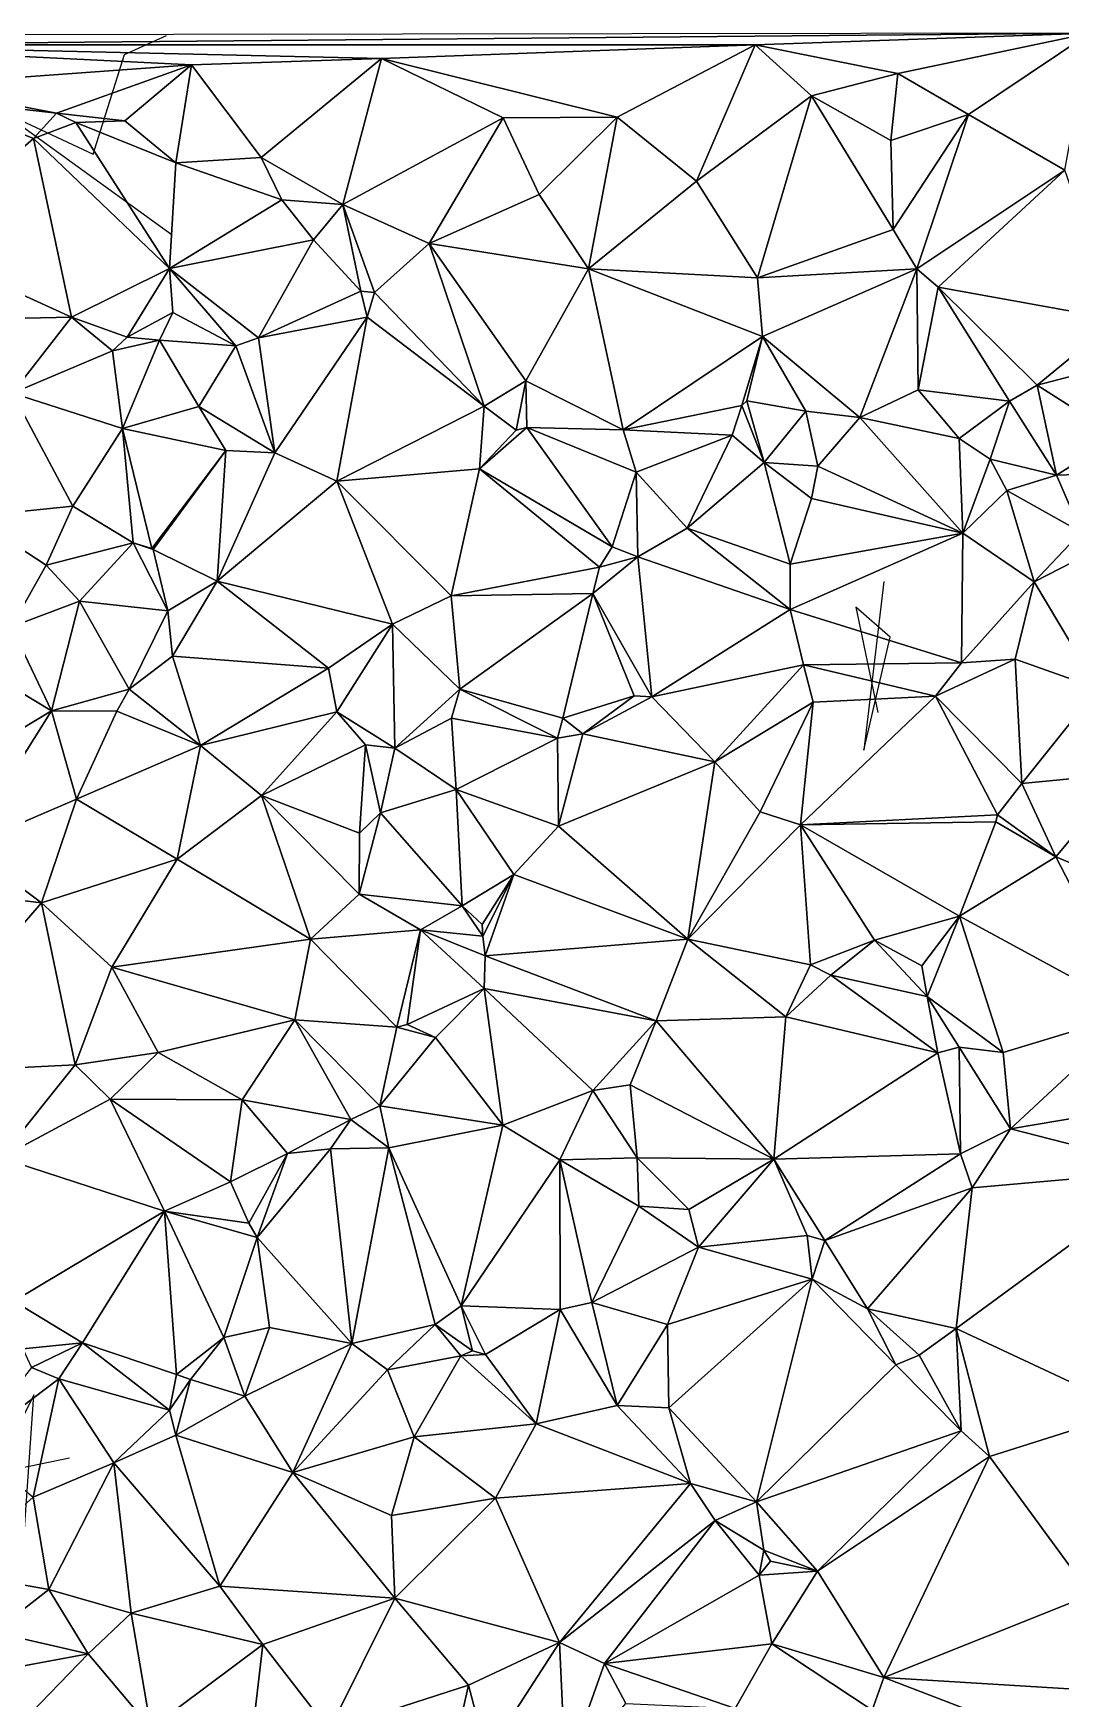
# Model space of a CAD drawing. Header units: metres. Extents: x -15.8 to 15.5, y -15 to 15.
# Drawn here: x -0.67 to 7.08, y 2.44 to 14.99 of the extents above; entities that cross this region are included whole.
import ezdxf

# ---------------------------------------------------------------- set-up
doc = ezdxf.new("R2010")
doc.units = ezdxf.units.M
doc.layers.add('CRACKS', color=1, linetype='Continuous')
doc.layers.add('STREET_MESH', color=7, linetype='Continuous')

msp = doc.modelspace()

# ---------------------------------------------------------------- linework, layer by layer
at = {"layer": 'CRACKS'}
for points in [[(0.376, 13.472, 0.1), (-0.925, 14.41, 0.1), (-0.22, 14.08, 0.1), (0.017, 14.831, 0.1), (0.333, 14.976, 0.1)], [(5.743, 10.86, 0.1), (5.593, 9.59, 0.1), (5.792, 10.441, 0.1), (5.532, 10.668, 0.1), (5.697, 9.873, 0.1)], [(-0.399, 4.256, 0.1), (-1.824, 3.961, 0.1), (-0.767, 3.283, 0.1), (-0.667, 4.731, 0.1), (-1.435, 3.184, 0.1)]]:
    msp.add_polyline3d(points, dxfattribs=at)
at = {"layer": 'STREET_MESH'}
for points in [[(-13.438, 14.962), (-2.53, 14.905), (7.297, 14.992)], [(-2.53, 14.905), (4.772, 14.905), (7.297, 14.992)], [(4.772, 14.905), (5.849, 14.69), (7.297, 14.992)], [(5.849, 14.69), (6.382, 14.379), (7.297, 14.992)], [(6.382, 14.379), (7.109, 13.96), (7.297, 14.992)], [(1.954, 14.801), (4.772, 14.905), (-2.53, 14.905)], [(0.521, 14.754), (1.954, 14.801), (-2.53, 14.905)], [(-1.593, 14.601), (0.521, 14.754), (-2.53, 14.905)], [(3.732, 14.359), (4.772, 14.905), (1.954, 14.801)], [(4.331, 13.877), (4.772, 14.905), (3.732, 14.359)], [(4.331, 13.877), (5.198, 14.521), (4.772, 14.905)], [(4.772, 14.905), (5.198, 14.521), (5.849, 14.69)], [(-0.495, 14.389), (0.521, 14.754), (-1.593, 14.601)], [(0.521, 14.754), (-0.495, 14.389), (0.018, 14.332)], [(0.403, 14.016), (0.521, 14.754), (0.018, 14.332)], [(0.521, 14.754), (0.403, 14.016), (1.047, 14.055)], [(0.521, 14.754), (1.047, 14.055), (1.954, 14.801)], [(1.047, 14.055), (1.662, 13.703), (1.954, 14.801)], [(1.662, 13.703), (2.872, 14.356), (1.954, 14.801)], [(2.872, 14.356), (3.732, 14.359), (1.954, 14.801)], [(5.198, 14.521), (5.795, 14.183), (5.849, 14.69)], [(5.795, 14.183), (6.382, 14.379), (5.849, 14.69)], [(-0.495, 14.389), (-1.593, 14.601), (-1.399, 14.493)], [(-1.586, 13.401), (-0.669, 14.199), (-1.399, 14.493)], [(-0.669, 14.199), (-0.495, 14.389), (-1.399, 14.493)], [(4.331, 13.877), (4.791, 13.149), (5.198, 14.521)], [(5.198, 14.521), (4.791, 13.149), (5.813, 13.514)], [(5.795, 14.183), (5.198, 14.521), (5.813, 13.514)], [(-0.35, 14.321), (-0.495, 14.389), (-0.669, 14.199)], [(-0.35, 14.321), (-0.669, 14.199), (0.355, 13.219)], [(-0.495, 14.389), (-0.35, 14.321), (0.018, 14.332)], [(-0.35, 14.321), (0.403, 14.016), (0.018, 14.332)], [(0.403, 14.016), (-0.35, 14.321), (0.355, 13.219)], [(2.872, 14.356), (1.662, 13.703), (2.313, 13.408)], [(3.145, 13.777), (2.872, 14.356), (2.313, 13.408)], [(2.872, 14.356), (3.145, 13.777), (3.732, 14.359)], [(3.145, 13.777), (3.515, 13.218), (3.732, 14.359)], [(3.515, 13.218), (4.331, 13.877), (3.732, 14.359)], [(6.382, 14.379), (5.795, 14.183), (5.813, 13.514)], [(5.991, 13.218), (6.382, 14.379), (5.813, 13.514)], [(5.991, 13.218), (7.109, 13.96), (6.382, 14.379)], [(-1.586, 13.401), (-0.382, 12.853), (-0.669, 14.199)], [(-0.669, 14.199), (-0.382, 12.853), (0.355, 13.219)], [(1.047, 14.055), (0.403, 14.016), (1.203, 13.736)], [(1.662, 13.703), (1.047, 14.055), (1.203, 13.736)], [(1.203, 13.736), (0.403, 14.016), (0.355, 13.219)], [(5.991, 13.218), (6.154, 13.078), (7.109, 13.96)], [(6.154, 13.078), (7.502, 12.836), (7.109, 13.96)], [(4.791, 13.149), (4.331, 13.877), (3.515, 13.218)], [(1.441, 13.436), (1.203, 13.736), (0.355, 13.219)], [(1.441, 13.436), (1.662, 13.703), (1.203, 13.736)], [(1.441, 13.436), (1.798, 13.05), (1.662, 13.703)], [(1.662, 13.703), (1.903, 13.039), (2.313, 13.408)], [(1.662, 13.703), (1.798, 13.05), (1.903, 13.039)], [(3.515, 13.218), (3.145, 13.777), (2.313, 13.408)], [(1.026, 12.698), (1.441, 13.436), (0.355, 13.219)], [(1.798, 13.05), (1.441, 13.436), (1.026, 12.698)], [(4.791, 13.149), (5.991, 13.218), (5.813, 13.514)], [(-1.319, 12.832), (-0.382, 12.853), (-1.586, 13.401)], [(1.903, 13.039), (2.73, 12.182), (2.313, 13.408)], [(2.73, 12.182), (3.042, 12.373), (2.313, 13.408)], [(3.042, 12.373), (3.515, 13.218), (2.313, 13.408)], [(-0.382, 12.853), (0.037, 12.701), (0.355, 13.219)], [(0.037, 12.701), (0.382, 12.889), (0.355, 13.219)], [(0.857, 12.638), (1.026, 12.698), (0.355, 13.219)], [(0.382, 12.889), (0.857, 12.638), (0.355, 13.219)], [(3.515, 13.218), (3.042, 12.373), (3.777, 12.005)], [(4.827, 12.707), (3.515, 13.218), (3.777, 12.005)], [(4.827, 12.707), (4.791, 13.149), (3.515, 13.218)], [(5.991, 13.218), (4.791, 13.149), (4.827, 12.707)], [(5.561, 12.097), (5.991, 13.218), (4.827, 12.707)], [(5.991, 13.218), (5.561, 12.097), (6.003, 12.306)], [(6.154, 13.078), (5.991, 13.218), (6.003, 12.306)], [(6.691, 12.22), (6.154, 13.078), (6.003, 12.306)], [(6.9, 12.34), (6.154, 13.078), (6.691, 12.22)], [(6.9, 12.34), (7.502, 12.836), (6.154, 13.078)], [(1.798, 13.05), (1.026, 12.698), (1.847, 12.854)], [(1.903, 13.039), (1.798, 13.05), (1.847, 12.854)], [(1.903, 13.039), (1.847, 12.854), (2.73, 12.182)], [(-0.382, 12.853), (-1.319, 12.832), (-0.827, 12.28)], [(-0.074, 12.6), (-0.382, 12.853), (-0.827, 12.28)], [(0.037, 12.701), (-0.382, 12.853), (-0.074, 12.6)], [(0.382, 12.889), (0.037, 12.701), (0.281, 12.679)], [(0.857, 12.638), (0.382, 12.889), (0.281, 12.679)], [(1.847, 12.854), (1.026, 12.698), (1.151, 11.83)], [(1.847, 12.854), (1.151, 11.83), (1.618, 11.617)], [(2.73, 12.182), (1.847, 12.854), (1.618, 11.617)], [(7.502, 12.836), (6.9, 12.34), (7.285, 12.44)], [(0.281, 12.679), (0.037, 12.701), (-0.074, 12.6)], [(0.001, 12.014), (0.281, 12.679), (-0.074, 12.6)], [(0.281, 12.679), (0.001, 12.014), (0.577, 12.179)], [(0.857, 12.638), (0.281, 12.679), (0.577, 12.179)], [(1.026, 12.698), (0.857, 12.638), (1.151, 11.83)], [(4.673, 12.188), (4.827, 12.707), (3.777, 12.005)], [(4.673, 12.188), (4.709, 12.223), (4.827, 12.707)], [(4.827, 12.707), (4.709, 12.223), (5.155, 12.145)], [(5.561, 12.097), (4.827, 12.707), (5.155, 12.145)], [(0.001, 12.014), (-0.074, 12.6), (-0.827, 12.28)], [(1.151, 11.83), (0.857, 12.638), (0.577, 12.179)], [(6.9, 12.34), (7.508, 11.954), (7.285, 12.44)], [(2.97, 12.002), (3.042, 12.373), (2.73, 12.182)], [(3.042, 12.373), (2.97, 12.002), (3.05, 12.022)], [(3.042, 12.373), (3.05, 12.022), (3.777, 12.005)], [(6.003, 12.306), (5.561, 12.097), (6.31, 11.938)], [(6.691, 12.22), (6.003, 12.306), (6.31, 11.938)], [(7.045, 11.662), (6.9, 12.34), (6.691, 12.22)], [(7.045, 11.662), (7.508, 11.954), (6.9, 12.34)], [(-1.138, 11.352), (-0.374, 11.429), (-0.827, 12.28)], [(-0.374, 11.429), (0.001, 12.014), (-0.827, 12.28)], [(0.001, 12.014), (0.78, 11.847), (0.577, 12.179)], [(0.78, 11.847), (1.151, 11.83), (0.577, 12.179)], [(2.695, 11.71), (2.73, 12.182), (1.618, 11.617)], [(2.695, 11.71), (2.97, 12.002), (2.73, 12.182)], [(4.599, 11.964), (4.673, 12.188), (3.777, 12.005)], [(4.841, 11.759), (4.673, 12.188), (4.599, 11.964)], [(4.841, 11.759), (4.709, 12.223), (4.673, 12.188)], [(4.709, 12.223), (4.841, 11.759), (5.155, 12.145)], [(6.544, 11.784), (6.691, 12.22), (6.31, 11.938)], [(6.544, 11.784), (7.045, 11.662), (6.691, 12.22)], [(4.841, 11.759), (5.245, 11.729), (5.155, 12.145)], [(5.245, 11.729), (5.561, 12.097), (5.155, 12.145)], [(5.245, 11.729), (6.339, 11.226), (5.561, 12.097)], [(5.561, 12.097), (6.339, 11.226), (6.31, 11.938)], [(-0.374, 11.429), (0.082, 11.153), (0.001, 12.014)], [(0.78, 11.847), (0.001, 12.014), (0.224, 11.11)], [(0.001, 12.014), (0.082, 11.153), (0.224, 11.11)], [(3.05, 12.022), (2.97, 12.002), (2.695, 11.71)], [(3.695, 11.122), (3.05, 12.022), (2.695, 11.71)], [(3.05, 12.022), (3.876, 11.685), (3.777, 12.005)], [(3.695, 11.122), (3.876, 11.685), (3.05, 12.022)], [(3.876, 11.685), (4.599, 11.964), (3.777, 12.005)], [(4.599, 11.964), (3.876, 11.685), (4.259, 11.264)], [(4.841, 11.759), (4.599, 11.964), (4.259, 11.264)], [(6.339, 11.226), (6.544, 11.784), (6.31, 11.938)], [(7.506, 11.677), (7.508, 11.954), (7.045, 11.662)], [(0.233, 11.101), (0.78, 11.847), (0.224, 11.11)], [(0.78, 11.847), (0.233, 11.101), (0.716, 10.863)], [(0.78, 11.847), (0.716, 10.863), (1.151, 11.83)], [(1.151, 11.83), (0.716, 10.863), (1.618, 11.617)], [(2.479, 10.752), (2.695, 11.71), (1.618, 11.617)], [(2.479, 10.752), (3.599, 10.969), (2.695, 11.71)], [(3.599, 10.969), (3.695, 11.122), (2.695, 11.71)], [(3.876, 11.685), (3.695, 11.122), (3.887, 11.046)], [(3.876, 11.685), (3.887, 11.046), (4.259, 11.264)], [(5.036, 10.991), (4.841, 11.759), (4.259, 11.264)], [(5.245, 11.729), (4.841, 11.759), (5.197, 11.487)], [(4.841, 11.759), (5.036, 10.991), (5.197, 11.487)], [(6.339, 11.226), (5.245, 11.729), (5.197, 11.487)], [(6.671, 11.547), (6.544, 11.784), (6.339, 11.226)], [(7.045, 11.662), (6.544, 11.784), (6.671, 11.547)], [(7.506, 11.677), (7.045, 11.662), (7.231, 11.233)], [(0.716, 10.863), (2.037, 10.539), (1.618, 11.617)], [(2.037, 10.539), (2.479, 10.752), (1.618, 11.617)], [(6.876, 10.859), (6.671, 11.547), (6.339, 11.226)], [(7.045, 11.662), (6.671, 11.547), (7.231, 11.233)], [(6.671, 11.547), (6.876, 10.859), (7.231, 11.233)], [(-0.573, 10.983), (-0.374, 11.429), (-1.138, 11.352)], [(-0.573, 10.983), (0.082, 11.153), (-0.374, 11.429)], [(5.036, 10.991), (6.339, 11.226), (5.197, 11.487)], [(-0.836, 10.52), (-0.573, 10.983), (-1.138, 11.352)], [(4.259, 11.264), (3.887, 11.046), (5.036, 10.649)], [(5.036, 10.991), (4.259, 11.264), (5.036, 10.649)], [(6.328, 10.247), (6.339, 11.226), (5.036, 10.649)], [(6.339, 11.226), (5.036, 10.991), (5.036, 10.649)], [(6.876, 10.859), (6.339, 11.226), (6.328, 10.247)], [(6.876, 10.859), (7.177, 11.012), (7.231, 11.233)], [(0.082, 11.153), (-0.573, 10.983), (-0.323, 10.713)], [(0.344, 10.641), (0.082, 11.153), (-0.323, 10.713)], [(0.082, 11.153), (0.233, 11.101), (0.224, 11.11)], [(0.082, 11.153), (0.344, 10.641), (0.233, 11.101)], [(0.233, 11.101), (0.344, 10.641), (0.716, 10.863)], [(3.994, 9.992), (3.887, 11.046), (3.549, 10.771)], [(3.887, 11.046), (3.599, 10.969), (3.549, 10.771)], [(3.695, 11.122), (3.599, 10.969), (3.887, 11.046)], [(3.887, 11.046), (3.994, 9.992), (5.036, 10.649)], [(-0.573, 10.983), (-0.836, 10.52), (-0.323, 10.713)], [(3.599, 10.969), (2.479, 10.752), (3.549, 10.771)], [(7.177, 11.012), (6.876, 10.859), (7.358, 10.055)], [(0.716, 10.863), (0.344, 10.641), (0.379, 10.299)], [(1.555, 10.209), (0.716, 10.863), (0.379, 10.299)], [(0.716, 10.863), (1.555, 10.209), (2.037, 10.539)], [(6.734, 10.276), (6.876, 10.859), (6.328, 10.247)], [(6.876, 10.859), (6.734, 10.276), (7.358, 10.055)], [(-0.323, 10.713), (-0.836, 10.52), (-0.534, 9.887)], [(0.051, 10.049), (-0.323, 10.713), (-0.534, 9.887)], [(0.344, 10.641), (-0.323, 10.713), (0.051, 10.049)], [(2.545, 10.05), (2.479, 10.752), (2.037, 10.539)], [(2.479, 10.752), (2.545, 10.05), (3.549, 10.771)], [(2.545, 10.05), (3.322, 9.832), (3.549, 10.771)], [(3.322, 9.832), (3.861, 10), (3.549, 10.771)], [(3.861, 10), (3.994, 9.992), (3.549, 10.771)], [(0.344, 10.641), (0.051, 10.049), (0.379, 10.299)], [(3.994, 9.992), (5.138, 10.232), (5.036, 10.649)], [(5.138, 10.232), (6.328, 10.247), (5.036, 10.649)], [(-1.597, 10.526), (-1.647, 9.215), (-0.534, 9.887)], [(-0.836, 10.52), (-1.597, 10.526), (-0.534, 9.887)], [(1.555, 10.209), (1.618, 9.879), (2.037, 10.539)], [(1.618, 9.879), (2.056, 9.606), (2.037, 10.539)], [(2.056, 9.606), (2.545, 10.05), (2.037, 10.539)], [(0.051, 10.049), (0.589, 9.625), (0.379, 10.299)], [(0.589, 9.625), (1.555, 10.209), (0.379, 10.299)], [(1.555, 10.209), (0.589, 9.625), (1.618, 9.879)], [(5.138, 10.232), (3.994, 9.992), (4.468, 9.501)], [(5.138, 10.232), (4.468, 9.501), (5.209, 9.952)], [(5.138, 10.232), (6.133, 9.997), (6.328, 10.247)], [(6.133, 9.997), (5.138, 10.232), (5.209, 9.952)], [(6.133, 9.997), (6.734, 10.276), (6.328, 10.247)], [(6.734, 10.276), (6.133, 9.997), (6.784, 9.34)], [(6.734, 10.276), (6.784, 9.34), (7.358, 10.055)], [(-0.042, 9.883), (0.051, 10.049), (-0.534, 9.887)], [(0.051, 10.049), (-0.042, 9.883), (0.589, 9.625)], [(2.482, 9.83), (2.545, 10.05), (2.056, 9.606)], [(2.482, 9.83), (3.282, 9.681), (2.545, 10.05)], [(2.545, 10.05), (3.282, 9.681), (3.322, 9.832)], [(6.784, 9.34), (7.566, 9.413), (7.358, 10.055)], [(3.473, 9.714), (3.861, 10), (3.322, 9.832)], [(3.994, 9.992), (3.861, 10), (3.473, 9.714)], [(3.994, 9.992), (3.473, 9.714), (4.468, 9.501)], [(4.468, 9.501), (4.811, 9.126), (5.209, 9.952)], [(5.209, 9.952), (4.811, 9.126), (5.115, 9.027)], [(6.133, 9.997), (5.209, 9.952), (5.115, 9.027)], [(6.6, 9.102), (6.133, 9.997), (5.115, 9.027)], [(6.784, 9.34), (6.133, 9.997), (6.6, 9.102)], [(-1.647, 9.215), (-1.177, 8.863), (-0.534, 9.887)], [(-1.177, 8.863), (-0.345, 9.221), (-0.534, 9.887)], [(-0.345, 9.221), (-0.042, 9.883), (-0.534, 9.887)], [(-0.042, 9.883), (-0.345, 9.221), (0.589, 9.625)], [(0.589, 9.625), (1.05, 9.249), (1.618, 9.879)], [(1.05, 9.249), (1.835, 9.631), (1.618, 9.879)], [(1.835, 9.631), (2.056, 9.606), (1.618, 9.879)], [(2.519, 9.294), (2.482, 9.83), (2.056, 9.606)], [(3.282, 9.681), (2.482, 9.83), (2.519, 9.294)], [(3.282, 9.681), (3.473, 9.714), (3.322, 9.832)], [(3.282, 9.681), (2.519, 9.294), (3.29, 9.018)], [(3.473, 9.714), (3.282, 9.681), (3.29, 9.018)], [(4.468, 9.501), (3.473, 9.714), (3.29, 9.018)], [(0.589, 9.625), (-0.345, 9.221), (0.414, 8.768)], [(1.05, 9.249), (0.589, 9.625), (0.414, 8.768)], [(1.835, 9.631), (1.05, 9.249), (1.79, 8.965)], [(1.947, 9.119), (1.835, 9.631), (1.79, 8.965)], [(1.947, 9.119), (2.056, 9.606), (1.835, 9.631)], [(2.519, 9.294), (2.056, 9.606), (1.947, 9.119)], [(4.266, 8.167), (4.468, 9.501), (3.29, 9.018)], [(4.811, 9.126), (4.468, 9.501), (4.266, 8.167)], [(7.04, 8.787), (7.566, 9.413), (6.784, 9.34)], [(7.575, 8.563), (7.566, 9.413), (7.04, 8.787)], [(2.563, 8.416), (2.519, 9.294), (1.947, 9.119)], [(2.519, 9.294), (2.952, 8.652), (3.29, 9.018)], [(2.519, 9.294), (2.563, 8.416), (2.952, 8.652)], [(7.04, 8.787), (6.784, 9.34), (6.6, 9.102)], [(-0.345, 9.221), (-1.177, 8.863), (-0.61, 8.439)], [(-0.345, 9.221), (-0.61, 8.439), (0.414, 8.768)], [(1.419, 8.165), (1.05, 9.249), (0.414, 8.768)], [(1.05, 9.249), (1.787, 8.504), (1.79, 8.965)], [(1.787, 8.504), (1.05, 9.249), (1.419, 8.165)], [(1.787, 8.504), (1.947, 9.119), (1.79, 8.965)], [(1.787, 8.504), (2.563, 8.416), (1.947, 9.119)], [(4.811, 9.126), (4.266, 8.167), (5.115, 9.027)], [(6.587, 9.049), (6.6, 9.102), (5.115, 9.027)], [(6.587, 9.049), (5.115, 9.027), (6.313, 8.338)], [(7.04, 8.787), (6.587, 9.049), (6.313, 8.338)], [(6.587, 9.049), (7.04, 8.787), (6.6, 9.102)], [(2.952, 8.652), (4.266, 8.167), (3.29, 9.018)], [(4.266, 8.167), (5.191, 7.973), (5.115, 9.027)], [(5.115, 9.027), (5.673, 8.159), (6.313, 8.338)], [(5.191, 7.973), (5.673, 8.159), (5.115, 9.027)], [(-1.177, 8.863), (-1.791, 8.58), (-0.61, 8.439)], [(7.646, 7.616), (7.04, 8.787), (6.313, 8.338)], [(7.575, 8.563), (7.04, 8.787), (7.646, 7.616)], [(-0.61, 8.439), (-0.078, 7.954), (0.414, 8.768)], [(-0.078, 7.954), (1.419, 8.165), (0.414, 8.768)], [(-1.791, 8.58), (-1.729, 7.15), (-0.61, 8.439)], [(2.563, 8.416), (2.713, 8.276), (2.952, 8.652)], [(2.713, 8.276), (2.719, 8.189), (2.952, 8.652)], [(2.719, 8.189), (2.736, 8.041), (2.952, 8.652)], [(2.736, 8.041), (4.266, 8.167), (2.952, 8.652)], [(-0.61, 8.439), (-1.729, 7.15), (-0.355, 7.22)], [(-0.078, 7.954), (-0.61, 8.439), (-0.355, 7.22)], [(2.25, 8.235), (1.787, 8.504), (1.419, 8.165)], [(2.25, 8.235), (2.563, 8.416), (1.787, 8.504)], [(2.25, 8.235), (2.719, 8.189), (2.563, 8.416)], [(2.719, 8.189), (2.713, 8.276), (2.563, 8.416)], [(5.673, 8.159), (6.03, 7.965), (6.313, 8.338)], [(6.03, 7.965), (6.069, 7.733), (6.313, 8.338)], [(6.069, 7.733), (6.643, 7.312), (6.313, 8.338)], [(6.643, 7.312), (7.646, 7.616), (6.313, 8.338)], [(1.419, 8.165), (-0.078, 7.954), (1.3, 7.559)], [(2.07, 7.503), (1.419, 8.165), (1.3, 7.559)], [(2.07, 7.503), (2.25, 8.235), (1.419, 8.165)], [(2.25, 8.235), (2.07, 7.503), (2.149, 7.524)], [(2.73, 7.793), (2.25, 8.235), (2.149, 7.524)], [(2.73, 7.793), (2.736, 8.041), (2.25, 8.235)], [(2.736, 8.041), (2.719, 8.189), (2.25, 8.235)], [(4.266, 8.167), (2.736, 8.041), (4.026, 7.55)], [(4.266, 8.167), (4.026, 7.55), (5.003, 7.581)], [(5.191, 7.973), (4.266, 8.167), (5.003, 7.581)], [(5.191, 7.973), (5.344, 7.895), (5.673, 8.159)], [(5.344, 7.895), (6.069, 7.733), (5.673, 8.159)], [(6.069, 7.733), (6.03, 7.965), (5.673, 8.159)], [(2.736, 8.041), (2.73, 7.793), (4.026, 7.55)], [(0.27, 7.311), (-0.078, 7.954), (-0.355, 7.22)], [(-0.078, 7.954), (0.27, 7.311), (1.3, 7.559)], [(5.344, 7.895), (5.191, 7.973), (5.003, 7.581)], [(2.361, 7.425), (2.73, 7.793), (2.149, 7.524)], [(2.73, 7.793), (2.361, 7.425), (2.871, 6.763)], [(2.73, 7.793), (2.871, 6.763), (3.549, 7.026)], [(2.73, 7.793), (3.549, 7.026), (4.026, 7.55)], [(6.15, 7.31), (5.344, 7.895), (5.003, 7.581)], [(5.344, 7.895), (6.15, 7.31), (6.069, 7.733)], [(6.069, 7.733), (6.312, 7.351), (6.643, 7.312)], [(6.069, 7.733), (6.15, 7.31), (6.312, 7.351)], [(0.27, 7.311), (0.903, 6.956), (1.3, 7.559)], [(0.903, 6.956), (1.723, 6.807), (1.3, 7.559)], [(1.723, 6.807), (1.941, 6.909), (1.3, 7.559)], [(1.941, 6.909), (2.07, 7.503), (1.3, 7.559)], [(4.026, 7.55), (3.549, 7.026), (3.83, 7.068)], [(4.914, 6.507), (4.026, 7.55), (3.83, 7.068)], [(4.026, 7.55), (4.914, 6.507), (5.003, 7.581)], [(4.914, 6.507), (6.15, 7.31), (5.003, 7.581)], [(6.699, 6.737), (7.646, 7.616), (6.643, 7.312)], [(6.699, 6.737), (8.008, 6.957), (7.646, 7.616)], [(2.361, 7.425), (2.07, 7.503), (1.941, 6.909)], [(2.871, 6.763), (2.361, 7.425), (1.941, 6.909)], [(2.07, 7.503), (2.361, 7.425), (2.149, 7.524)], [(-0.091, 6.959), (0.27, 7.311), (-0.355, 7.22)], [(0.903, 6.956), (0.27, 7.311), (-0.091, 6.959)], [(4.914, 6.507), (6.32, 6.547), (6.15, 7.31)], [(6.15, 7.31), (6.32, 6.547), (6.312, 7.351)], [(6.312, 7.351), (6.699, 6.737), (6.643, 7.312)], [(6.32, 6.547), (6.699, 6.737), (6.312, 7.351)], [(-1.729, 7.15), (-0.915, 6.518), (-0.355, 7.22)], [(-0.915, 6.518), (-0.091, 6.959), (-0.355, 7.22)], [(3.549, 7.026), (3.884, 6.517), (3.83, 7.068)], [(3.884, 6.517), (4.914, 6.507), (3.83, 7.068)], [(-0.915, 6.518), (0.318, 6.117), (-0.091, 6.959)], [(0.903, 6.956), (-0.091, 6.959), (0.816, 6.338)], [(-0.091, 6.959), (0.318, 6.117), (0.816, 6.338)], [(1.246, 6.55), (0.903, 6.956), (0.816, 6.338)], [(1.246, 6.55), (1.723, 6.807), (0.903, 6.956)], [(1.723, 6.807), (2.01, 6.593), (1.941, 6.909)], [(2.01, 6.593), (2.871, 6.763), (1.941, 6.909)], [(2.871, 6.763), (3.3, 6.502), (3.549, 7.026)], [(3.3, 6.502), (3.884, 6.517), (3.549, 7.026)], [(6.699, 6.737), (7.914, 6.424), (8.008, 6.957)], [(1.246, 6.55), (1.57, 6.587), (1.723, 6.807)], [(1.57, 6.587), (2.01, 6.593), (1.723, 6.807)], [(2.871, 6.763), (2.01, 6.593), (2.555, 5.402)], [(2.871, 6.763), (2.555, 5.402), (3.3, 6.502)], [(6.699, 6.737), (6.32, 6.547), (6.409, 6.292)], [(7.914, 6.424), (6.699, 6.737), (6.409, 6.292)], [(0.954, 6.026), (1.246, 6.55), (0.816, 6.338)], [(1.246, 6.55), (0.954, 6.026), (1.016, 5.917)], [(1.57, 6.587), (1.246, 6.55), (1.016, 5.917)], [(1.57, 6.587), (1.016, 5.917), (1.731, 5.119)], [(2.01, 6.593), (1.57, 6.587), (1.731, 5.119)], [(2.36, 5.261), (2.01, 6.593), (1.731, 5.119)], [(2.01, 6.593), (2.36, 5.261), (2.555, 5.402)], [(5.299, 5.896), (6.32, 6.547), (4.914, 6.507)], [(6.32, 6.547), (5.299, 5.896), (6.409, 6.292)], [(-0.915, 6.518), (-0.819, 5.438), (0.318, 6.117)], [(2.555, 5.402), (3.301, 5.376), (3.3, 6.502)], [(3.884, 6.517), (3.3, 6.502), (3.896, 6.154)], [(3.896, 6.154), (3.3, 6.502), (3.542, 5.429)], [(3.3, 6.502), (3.301, 5.376), (3.542, 5.429)], [(4.272, 6.128), (3.884, 6.517), (3.896, 6.154)], [(4.914, 6.507), (3.884, 6.517), (4.272, 6.128)], [(4.345, 5.845), (4.914, 6.507), (4.272, 6.128)], [(4.914, 6.507), (4.345, 5.845), (5.166, 5.934)], [(5.299, 5.896), (4.914, 6.507), (5.166, 5.934)], [(6.289, 5.233), (7.914, 6.424), (6.409, 6.292)], [(7.914, 6.424), (6.289, 5.233), (7.622, 4.608)], [(0.318, 6.117), (0.954, 6.026), (0.816, 6.338)], [(5.299, 5.896), (5.619, 5.381), (6.409, 6.292)], [(5.619, 5.381), (6.289, 5.233), (6.409, 6.292)], [(4.345, 5.845), (3.896, 6.154), (3.542, 5.429)], [(4.345, 5.845), (4.272, 6.128), (3.896, 6.154)], [(0.318, 6.117), (-0.819, 5.438), (-0.299, 5.125)], [(0.409, 4.886), (0.318, 6.117), (-0.299, 5.125)], [(0.954, 6.026), (0.318, 6.117), (1.016, 5.917)], [(0.318, 6.117), (0.767, 5.165), (1.016, 5.917)], [(0.409, 4.886), (0.767, 5.165), (0.318, 6.117)], [(0.767, 5.165), (1.109, 5.24), (1.016, 5.917)], [(1.016, 5.917), (1.109, 5.24), (1.731, 5.119)], [(4.345, 5.845), (5.202, 5.605), (5.166, 5.934)], [(5.202, 5.605), (5.299, 5.896), (5.166, 5.934)], [(4.111, 5.261), (4.345, 5.845), (3.542, 5.429)], [(4.111, 5.261), (5.202, 5.605), (4.345, 5.845)], [(5.299, 5.896), (5.202, 5.605), (5.619, 5.381)], [(5.202, 5.605), (4.111, 5.261), (4.121, 4.633)], [(4.782, 3.926), (5.202, 5.605), (4.121, 4.633)], [(5.834, 4.957), (5.202, 5.605), (4.782, 3.926)], [(5.202, 5.605), (5.834, 4.957), (5.619, 5.381)], [(-0.819, 5.438), (-0.749, 5.079), (-0.299, 5.125)], [(2.36, 5.261), (2.642, 5.063), (2.555, 5.402)], [(2.555, 5.402), (2.739, 5.035), (3.301, 5.376)], [(2.642, 5.063), (2.739, 5.035), (2.555, 5.402)], [(3.301, 5.376), (3.732, 4.653), (3.542, 5.429)], [(3.732, 4.653), (4.111, 5.261), (3.542, 5.429)], [(2.739, 5.035), (3.122, 4.514), (3.301, 5.376)], [(3.301, 5.376), (3.122, 4.514), (3.732, 4.653)], [(5.619, 5.381), (6.01, 5.032), (6.289, 5.233)], [(5.834, 4.957), (6.01, 5.032), (5.619, 5.381)], [(0.514, 4.847), (0.767, 5.165), (0.409, 4.886)], [(0.767, 5.165), (0.514, 4.847), (0.925, 4.722)], [(1.109, 5.24), (0.767, 5.165), (0.925, 4.722)], [(1.109, 5.24), (0.925, 4.722), (1.731, 5.119)], [(2, 4.921), (2.36, 5.261), (1.731, 5.119)], [(2.36, 5.261), (2, 4.921), (2.554, 5.027)], [(2.642, 5.063), (2.36, 5.261), (2.554, 5.027)], [(4.111, 5.261), (3.732, 4.653), (4.121, 4.633)], [(6.289, 5.233), (6.01, 5.032), (6.326, 4.46)], [(6.289, 5.233), (6.326, 4.46), (6.539, 4.267)], [(7.622, 4.608), (6.289, 5.233), (6.539, 4.267)], [(-0.749, 5.079), (-0.685, 4.939), (-0.299, 5.125)], [(-0.685, 4.939), (-0.478, 4.853), (-0.299, 5.125)], [(-0.478, 4.853), (0.356, 4.617), (-0.299, 5.125)], [(0.356, 4.617), (0.409, 4.886), (-0.299, 5.125)], [(0.925, 4.722), (1.286, 4.147), (1.731, 5.119)], [(1.286, 4.147), (2, 4.921), (1.731, 5.119)], [(2, 4.921), (2.202, 4.416), (2.554, 5.027)], [(2.202, 4.416), (3.122, 4.514), (2.554, 5.027)], [(2.739, 5.035), (2.642, 5.063), (2.554, 5.027)], [(3.122, 4.514), (2.739, 5.035), (2.554, 5.027)], [(6.01, 5.032), (5.834, 4.957), (6.326, 4.46)], [(-0.478, 4.853), (-0.685, 4.939), (-1.141, 4.353)], [(2, 4.921), (1.286, 4.147), (2.202, 4.416)], [(6.326, 4.46), (5.834, 4.957), (4.782, 3.926)], [(-0.478, 4.853), (-1.141, 4.353), (-0.673, 3.962)], [(-0.065, 4.221), (-0.478, 4.853), (-0.673, 3.962)], [(0.356, 4.617), (-0.478, 4.853), (-0.065, 4.221)], [(0.356, 4.617), (0.514, 4.847), (0.409, 4.886)], [(0.514, 4.847), (0.356, 4.617), (0.405, 4.429)], [(0.925, 4.722), (0.514, 4.847), (0.405, 4.429)], [(1.286, 4.147), (0.925, 4.722), (0.405, 4.429)], [(3.122, 4.514), (4.286, 4.063), (3.732, 4.653)], [(3.732, 4.653), (4.286, 4.063), (4.121, 4.633)], [(0.356, 4.617), (-0.065, 4.221), (0.405, 4.429)], [(4.286, 4.063), (4.782, 3.926), (4.121, 4.633)], [(7.305, 3.224), (7.622, 4.608), (6.539, 4.267)], [(-0.065, 4.221), (0.736, 3.291), (0.405, 4.429)], [(0.736, 3.291), (1.286, 4.147), (0.405, 4.429)], [(2.202, 4.416), (1.286, 4.147), (2.03, 3.823)], [(2.202, 4.416), (2.03, 3.823), (2.815, 3.953)], [(3.122, 4.514), (2.202, 4.416), (2.815, 3.953)], [(4.286, 4.063), (3.122, 4.514), (2.815, 3.953)], [(6.326, 4.46), (4.782, 3.926), (5.244, 3.404)], [(6.326, 4.46), (5.244, 3.404), (6.539, 4.267)], [(5.244, 3.404), (5.744, 2.603), (6.539, 4.267)], [(5.744, 2.603), (7.305, 3.224), (6.539, 4.267)], [(-0.554, 3.265), (-0.065, 4.221), (-0.673, 3.962)], [(-0.065, 4.221), (-0.554, 3.265), (0.067, 3.086)], [(0.736, 3.291), (-0.065, 4.221), (0.067, 3.086)], [(1.286, 4.147), (0.736, 3.291), (2.056, 3.199)], [(1.286, 4.147), (2.056, 3.199), (2.03, 3.823)], [(3.296, 2.867), (4.286, 4.063), (2.815, 3.953)], [(4.47, 3.786), (4.286, 4.063), (3.296, 2.867)], [(4.286, 4.063), (4.47, 3.786), (4.782, 3.926)], [(-1.302, 3.399), (-0.554, 3.265), (-0.673, 3.962)], [(2.03, 3.823), (2.056, 3.199), (2.815, 3.953)], [(2.056, 3.199), (3.296, 2.867), (2.815, 3.953)], [(4.47, 3.786), (4.839, 3.561), (4.782, 3.926)], [(4.782, 3.926), (4.839, 3.561), (5.244, 3.404)], [(4.47, 3.786), (3.296, 2.867), (3.636, 2.708)], [(4.804, 3.374), (4.47, 3.786), (3.636, 2.708)], [(4.839, 3.561), (4.47, 3.786), (4.804, 3.374)], [(4.889, 3.48), (4.839, 3.561), (4.804, 3.374)], [(4.839, 3.561), (4.889, 3.48), (5.244, 3.404)], [(-0.554, 3.265), (-1.302, 3.399), (-0.969, 2.945)], [(4.889, 3.48), (4.804, 3.374), (5.244, 3.404)], [(4.804, 3.374), (4.898, 2.856), (5.244, 3.404)], [(5.244, 3.404), (4.898, 2.856), (5.744, 2.603)], [(-0.554, 3.265), (-0.969, 2.945), (-0.258, 2.78)], [(-0.554, 3.265), (-0.258, 2.78), (0.067, 3.086)], [(1.061, 2.852), (0.736, 3.291), (0.067, 3.086)], [(0.736, 3.291), (1.061, 2.852), (2.056, 3.199)], [(4.898, 2.856), (4.804, 3.374), (3.636, 2.708)], [(2.056, 3.199), (1.061, 2.852), (1.559, 2.206)], [(2.61, 2.544), (2.056, 3.199), (1.559, 2.206)], [(2.056, 3.199), (2.61, 2.544), (3.296, 2.867)], [(7.633, 2.486), (7.305, 3.224), (5.744, 2.603)], [(-0.258, 2.78), (0.216, 2.22), (0.067, 3.086)], [(0.216, 2.22), (1.061, 2.852), (0.067, 3.086)], [(-0.969, 2.945), (-0.905, 2.66), (-0.258, 2.78)], [(-0.905, 2.66), (-0.762, 2.259), (-0.258, 2.78)], [(-0.762, 2.259), (0.216, 2.22), (-0.258, 2.78)], [(1.061, 2.852), (0.216, 2.22), (0.977, 2.14)], [(1.061, 2.852), (0.977, 2.14), (1.559, 2.206)], [(2.61, 2.544), (2.75, 2.019), (3.296, 2.867)], [(2.75, 2.019), (3.342, 1.882), (3.296, 2.867)], [(3.296, 2.867), (3.342, 1.882), (3.636, 2.708)], [(4.623, 2.368), (4.898, 2.856), (3.636, 2.708)], [(4.898, 2.856), (4.623, 2.368), (5.655, 2.356)], [(4.898, 2.856), (5.655, 2.356), (5.744, 2.603)], [(3.342, 1.882), (3.798, 2.406), (3.636, 2.708)], [(3.798, 2.406), (4.623, 2.368), (3.636, 2.708)], [(2.474, 1.939), (2.61, 2.544), (1.559, 2.206)], [(2.474, 1.939), (2.75, 2.019), (2.61, 2.544)], [(5.655, 2.356), (7.491, 1.931), (5.744, 2.603)], [(7.491, 1.931), (7.633, 2.486), (5.744, 2.603)]]:
    msp.add_3dface(points, dxfattribs=at)

doc.saveas('drawing.dxf')
